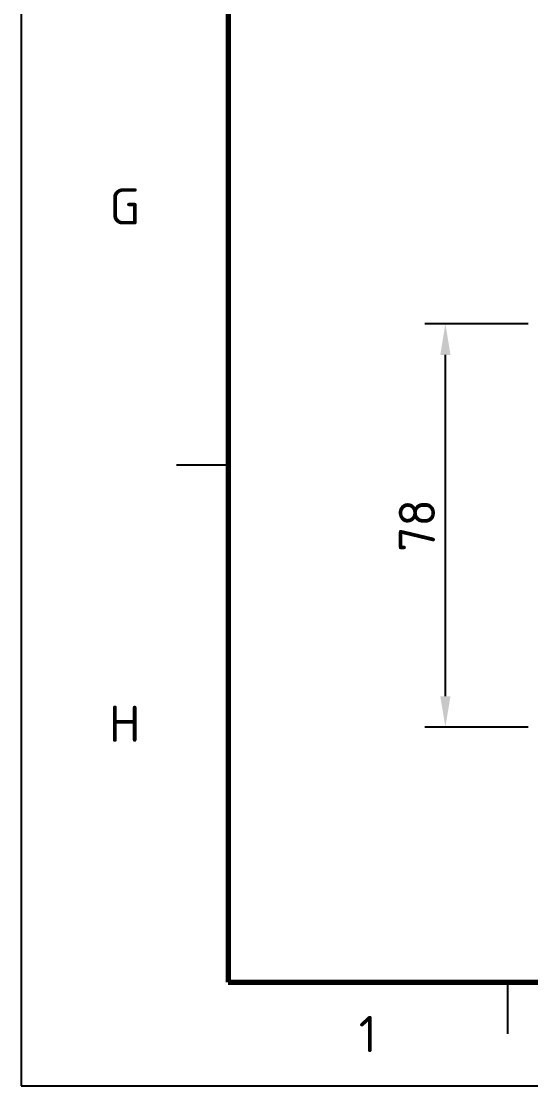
# Model space of a CAD drawing. Header units: millimetres. Extents: x 0 to 594, y 0 to 420.
# Drawn here: x 0 to 49.2, y 0 to 102.9 of the extents above; entities that cross this region are included whole.
import ezdxf
from ezdxf.enums import TextEntityAlignment as Align

# ---------------------------------------------------------------- set-up
doc = ezdxf.new("R2010")
doc.units = ezdxf.units.MM
for name, color, linetype, lineweight in [('04-COTA', 3, 'CONTINUOUS', 25), ('06-TEXTO', 7, 'CONTINUOUS', 25), ('07-RECUADRO', 7, 'CONTINUOUS', 70), ('08-FINA', 5, 'CONTINUOUS', 25)]:
    doc.layers.add(name, color=color, linetype=linetype, lineweight=lineweight)
doc.styles.add('ISO3098', font='isocpeur.ttf')
doc.dimstyles.new('FLAMA-ISO', dxfattribs={"dimtxt": 3.5, "dimasz": 3, "dimexe": 2, "dimexo": 1, "dimgap": 1, "dimtad": 1, "dimdec": 1, "dimtxsty": 'ISO3098', "dimcen": 2.5, "dimclrd": 3, "dimclre": 3, "dimclrt": 3, "dimazin": 3, "dimtfac": 1, "dimtmove": 0, "dimatfit": 3, "dimlwd": 25, "dimlwe": 25})

msp = doc.modelspace()

# ---------------------------------------------------------------- linework, layer by layer
at = {"layer": '07-RECUADRO'}
msp.add_lwpolyline([(20, 10), (584, 10), (584, 410), (20, 410)], close=True, dxfattribs=at)
at = {"layer": '08-FINA'}
for p, q in [((20, 60), (15, 60)), ((47, 10), (47, 5))]:
    msp.add_line(p, q, dxfattribs=at)
msp.add_lwpolyline([(0, 0), (594, 0), (594, 420), (0, 420)], close=True, dxfattribs=at)

# ---------------------------------------------------------------- texts
at = {"layer": '06-TEXTO', "style": 'ISO3098'}
for s, p in [('G', (10, 85)), ('H', (10, 35)), ('1', (33.5, 5))]:
    msp.add_text(s, height=3.5, dxfattribs=at).set_placement(p, align=Align.MIDDLE_CENTER)

# ---------------------------------------------------------------- dimensions: what is measured, and where the dimension line sits
at = {"layer": '04-COTA'}
msp.add_linear_dim(base=(41, 34.655), p1=(50, 34.655), p2=(50, 73.655), angle=90, dimstyle='FLAMA-ISO', override={"dimlfac": 2}, dxfattribs=at).render()

doc.saveas('drawing.dxf')
